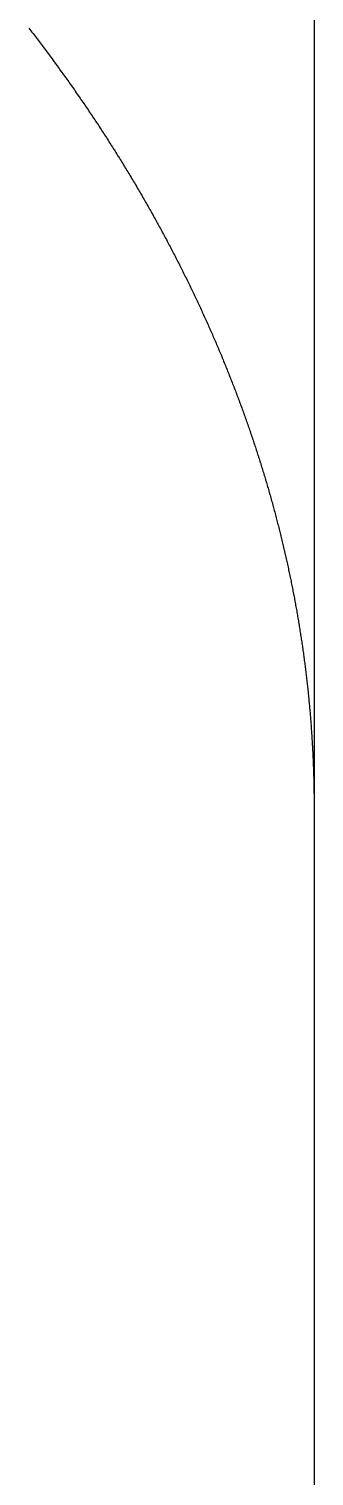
# Model space of a CAD drawing. Extents: x -14 to 315, y -179 to 16.
# Drawn here: x 70.55 to 73.75, y -146 to -129.76 of the extents above; entities that cross this region are included whole.
import ezdxf

# ---------------------------------------------------------------- set-up
doc = ezdxf.new("R2010")
doc.units = 0
doc.layers.add('BLACK', color=7, linetype='CONTINUOUS')

msp = doc.modelspace()

# ---------------------------------------------------------------- linework, layer by layer
at = {"layer": 'BLACK', "linetype": 'CONTINUOUS'}
for p, q in [((73.75, -125.5), (73.75, -166.5)), ((70.545975, -129.749982), (70.557545, -129.764906)), ((70.557545, -129.764906), (70.56909, -129.779832)), ((70.56909, -129.779832), (70.580619, -129.794769)), ((70.580619, -129.794769), (70.592124, -129.809707)), ((70.592124, -129.809707), (70.603612, -129.824656)), ((70.603612, -129.824656), (70.615076, -129.839607)), ((70.615076, -129.839607), (70.626523, -129.854569)), ((70.626523, -129.854569), (70.637946, -129.869532)), ((70.637946, -129.869532), (70.649352, -129.884505)), ((70.649352, -129.884505), (70.660733, -129.899481)), ((70.660733, -129.899481), (70.672098, -129.914467)), ((70.672098, -129.914467), (70.683439, -129.929454)), ((70.683439, -129.929454), (70.694763, -129.944452)), ((70.694763, -129.944452), (70.706062, -129.959451)), ((70.706062, -129.959451), (70.717345, -129.974461)), ((70.717345, -129.974461), (70.728603, -129.989472)), ((70.728603, -129.989472), (70.739845, -130.004494)), ((70.739845, -130.004494), (70.751062, -130.019516)), ((70.751062, -130.019516), (70.762262, -130.03455)), ((70.762262, -130.03455), (70.773438, -130.049584)), ((70.773438, -130.049584), (70.784597, -130.064629)), ((70.784597, -130.064629), (70.795732, -130.079675)), ((70.795732, -130.079675), (70.80685, -130.094731)), ((70.80685, -130.094731), (70.817943, -130.109789)), ((70.817943, -130.109789), (70.829019, -130.124857)), ((70.829019, -130.124857), (70.840071, -130.139925)), ((70.840071, -130.139925), (70.851106, -130.155004)), ((70.851106, -130.155004), (70.862117, -130.170084)), ((70.862117, -130.170084), (70.87311, -130.185174)), ((70.87311, -130.185174), (70.884079, -130.200265)), ((70.884079, -130.200265), (70.895031, -130.215366)), ((70.895031, -130.215366), (70.905959, -130.230468)), ((70.905959, -130.230468), (70.91687, -130.24558)), ((70.91687, -130.24558), (70.927756, -130.260693)), ((70.927756, -130.260693), (70.938625, -130.275816)), ((70.938625, -130.275816), (70.949469, -130.29094)), ((70.949469, -130.29094), (70.960297, -130.306073)), ((70.960297, -130.306073), (70.9711, -130.321207)), ((70.9711, -130.321207), (70.981886, -130.336352)), ((70.981886, -130.336352), (70.992647, -130.351497)), ((70.992647, -130.351497), (71.003391, -130.366652)), ((71.003391, -130.366652), (71.014111, -130.381807)), ((71.014111, -130.381807), (71.024813, -130.396972)), ((71.024813, -130.396972), (71.035491, -130.412137)), ((71.035491, -130.412137), (71.046152, -130.427313)), ((71.046152, -130.427313), (71.056789, -130.442489)), ((71.056789, -130.442489), (71.067408, -130.457675)), ((71.067408, -130.457675), (71.078002, -130.472861)), ((71.078002, -130.472861), (71.08858, -130.488057)), ((71.08858, -130.488057), (71.099133, -130.503252)), ((71.099133, -130.503252), (71.109668, -130.518459)), ((71.109668, -130.518459), (71.120179, -130.533664)), ((71.120179, -130.533664), (71.130673, -130.54888)), ((71.130673, -130.54888), (71.141142, -130.564096)), ((71.141142, -130.564096), (71.151594, -130.579322)), ((71.151594, -130.579322), (71.162021, -130.594547)), ((71.162021, -130.594547), (71.172431, -130.609783)), ((71.172431, -130.609783), (71.182817, -130.625018)), ((71.182817, -130.625018), (71.193185, -130.640263)), ((71.193185, -130.640263), (71.203528, -130.655507)), ((71.203528, -130.655507), (71.213855, -130.670762)), ((71.213855, -130.670762), (71.224156, -130.686016)), ((71.224156, -130.686016), (71.23444, -130.70128)), ((71.23444, -130.70128), (71.2447, -130.716543)), ((71.2447, -130.716543), (71.254942, -130.731816)), ((71.254942, -130.731816), (71.26516, -130.747089)), ((71.26516, -130.747089), (71.27536, -130.762372)), ((71.27536, -130.762372), (71.285536, -130.777653)), ((71.285536, -130.777653), (71.295694, -130.792945)), ((71.295694, -130.792945), (71.305828, -130.808236)), ((71.305828, -130.808236), (71.315944, -130.823536)), ((71.315944, -130.823536), (71.326035, -130.838836)), ((71.326035, -130.838836), (71.33611, -130.854146)), ((71.33611, -130.854146), (71.346159, -130.869454)), ((71.346159, -130.869454), (71.356191, -130.884773)), ((71.356191, -130.884773), (71.366198, -130.90009)), ((71.366198, -130.90009), (71.376188, -130.915417)), ((71.376188, -130.915417), (71.386154, -130.930743)), ((71.386154, -130.930743), (71.396101, -130.946079)), ((71.396101, -130.946079), (71.406024, -130.961414)), ((71.406024, -130.961414), (71.41593, -130.976758)), ((71.41593, -130.976758), (71.425811, -130.992101)), ((71.425811, -130.992101), (71.435674, -131.007454)), ((71.435674, -131.007454), (71.445513, -131.022805)), ((71.445513, -131.022805), (71.455334, -131.038167)), ((71.455334, -131.038167), (71.465131, -131.053526)), ((71.465131, -131.053526), (71.47491, -131.068896)), ((71.47491, -131.068896), (71.484664, -131.084264)), ((71.484664, -131.084264), (71.494401, -131.099641)), ((71.494401, -131.099641), (71.504113, -131.115017)), ((71.504113, -131.115017), (71.513808, -131.130403)), ((71.513808, -131.130403), (71.523478, -131.145787)), ((71.523478, -131.145787), (71.53313, -131.161181)), ((71.53313, -131.161181), (71.542758, -131.176573)), ((71.542758, -131.176573), (71.552368, -131.191974)), ((71.552368, -131.191974), (71.561953, -131.207374)), ((71.561953, -131.207374), (71.571521, -131.222784)), ((71.571521, -131.222784), (71.581064, -131.238191)), ((71.581064, -131.238191), (71.590589, -131.253608)), ((71.590589, -131.253608), (71.60009, -131.269024)), ((71.60009, -131.269024), (71.609573, -131.284449)), ((71.609573, -131.284449), (71.619031, -131.299871)), ((71.619031, -131.299871), (71.628472, -131.315304)), ((71.628472, -131.315304), (71.637888, -131.330734)), ((71.637888, -131.330734), (71.647286, -131.346174)), ((71.647286, -131.346174), (71.65666, -131.361612)), ((71.65666, -131.361612), (71.666016, -131.377059)), ((71.666016, -131.377059), (71.675347, -131.392504)), ((71.675347, -131.392504), (71.684661, -131.407958)), ((71.684661, -131.407958), (71.69395, -131.423411)), ((71.69395, -131.423411), (71.703221, -131.438872)), ((71.703221, -131.438872), (71.712468, -131.454332)), ((71.712468, -131.454332), (71.721697, -131.4698)), ((71.721697, -131.4698), (71.730901, -131.485267)), ((71.730901, -131.485267), (71.740087, -131.500742)), ((71.740087, -131.500742), (71.749249, -131.516216)), ((71.749249, -131.516216), (71.758393, -131.531699)), ((71.758393, -131.531699), (71.767513, -131.547179)), ((71.767513, -131.547179), (71.776614, -131.562669)), ((71.776614, -131.562669), (71.785691, -131.578156)), ((71.785691, -131.578156), (71.79475, -131.593652)), ((71.79475, -131.593652), (71.803785, -131.609146)), ((71.803785, -131.609146), (71.812802, -131.624649)), ((71.812802, -131.624649), (71.821794, -131.64015)), ((71.821794, -131.64015), (71.830768, -131.655659)), ((71.830768, -131.655659), (71.839718, -131.671166)), ((71.839718, -131.671166), (71.84865, -131.686682)), ((71.84865, -131.686682), (71.857557, -131.702196)), ((71.857557, -131.702196), (71.866446, -131.717719)), ((71.866446, -131.717719), (71.875311, -131.733239)), ((71.875311, -131.733239), (71.884158, -131.748767)), ((71.884158, -131.748767), (71.89298, -131.764294)), ((71.89298, -131.764294), (71.901785, -131.779829)), ((71.901785, -131.779829), (71.910564, -131.795362)), ((71.910564, -131.795362), (71.919326, -131.810903)), ((71.919326, -131.810903), (71.928064, -131.826442)), ((71.928064, -131.826442), (71.936783, -131.841989)), ((71.936783, -131.841989), (71.945478, -131.857534)), ((71.945478, -131.857534), (71.954155, -131.873088)), ((71.954155, -131.873088), (71.962807, -131.888638)), ((71.962807, -131.888638), (71.971442, -131.904198)), ((71.971442, -131.904198), (71.980052, -131.919755)), ((71.980052, -131.919755), (71.988644, -131.93532)), ((71.988644, -131.93532), (71.997211, -131.950883)), ((71.997211, -131.950883), (72.005761, -131.966454)), ((72.005761, -131.966454), (72.014286, -131.982022)), ((72.014286, -131.982022), (72.022792, -131.997599)), ((72.022792, -131.997599), (72.031275, -132.013173)), ((72.031275, -132.013173), (72.039739, -132.028756)), ((72.039739, -132.028756), (72.048179, -132.044336)), ((72.048179, -132.044336), (72.056601, -132.059924)), ((72.056601, -132.059924), (72.064999, -132.075509)), ((72.064999, -132.075509), (72.073378, -132.091103)), ((72.073378, -132.091103), (72.081733, -132.106693)), ((72.081733, -132.106693), (72.09007, -132.122293)), ((72.09007, -132.122293), (72.098382, -132.137889)), ((72.098382, -132.137889), (72.106677, -132.153493)), ((72.106677, -132.153493), (72.114947, -132.169095)), ((72.114947, -132.169095), (72.123199, -132.184704)), ((72.123199, -132.184704), (72.131426, -132.200311)), ((72.131426, -132.200311), (72.139635, -132.215926)), ((72.139635, -132.215926), (72.147821, -132.231538)), ((72.147821, -132.231538), (72.155987, -132.247158)), ((72.155987, -132.247158), (72.16413, -132.262775)), ((72.16413, -132.262775), (72.172254, -132.2784)), ((72.172254, -132.2784), (72.180354, -132.294022)), ((72.180354, -132.294022), (72.188436, -132.309652)), ((72.188436, -132.309652), (72.196494, -132.325279)), ((72.196494, -132.325279), (72.204533, -132.340914)), ((72.204533, -132.340914), (72.212548, -132.356546)), ((72.212548, -132.356546), (72.220545, -132.372186)), ((72.220545, -132.372186), (72.228517, -132.387823)), ((72.228517, -132.387823), (72.236472, -132.403467)), ((72.236472, -132.403467), (72.244402, -132.419109)), ((72.244402, -132.419109), (72.252313, -132.434758)), ((72.252313, -132.434758), (72.260201, -132.450404)), ((72.260201, -132.450404), (72.26807, -132.466059)), ((72.26807, -132.466059), (72.275916, -132.481709)), ((72.275916, -132.481709), (72.283742, -132.497368)), ((72.283742, -132.497368), (72.291545, -132.513023)), ((72.291545, -132.513023), (72.299329, -132.528686)), ((72.299329, -132.528686), (72.30709, -132.544346)), ((72.30709, -132.544346), (72.314831, -132.560014)), ((72.314831, -132.560014), (72.322549, -132.575678)), ((72.322549, -132.575678), (72.330249, -132.59135)), ((72.330249, -132.59135), (72.337924, -132.607018)), ((72.337924, -132.607018), (72.345581, -132.622695)), ((72.345581, -132.622695), (72.353214, -132.638368)), ((72.353214, -132.638368), (72.360828, -132.654048)), ((72.360828, -132.654048), (72.368418, -132.669725)), ((72.368418, -132.669725), (72.37599, -132.68541)), ((72.37599, -132.68541), (72.383538, -132.701091)), ((72.383538, -132.701091), (72.391068, -132.71678)), ((72.391068, -132.71678), (72.398573, -132.732465)), ((72.398573, -132.732465), (72.40606, -132.748158)), ((72.40606, -132.748158), (72.413524, -132.763847)), ((72.413524, -132.763847), (72.420968, -132.779544)), ((72.420968, -132.779544), (72.428389, -132.795237)), ((72.428389, -132.795237), (72.435791, -132.810938)), ((72.435791, -132.810938), (72.443169, -132.826635)), ((72.443169, -132.826635), (72.450529, -132.84234)), ((72.450529, -132.84234), (72.457865, -132.858041)), ((72.457865, -132.858041), (72.465182, -132.87375)), ((72.465182, -132.87375), (72.472476, -132.889454)), ((72.472476, -132.889454), (72.479751, -132.905166)), ((72.479751, -132.905166), (72.487002, -132.920875)), ((72.487002, -132.920875), (72.494234, -132.936591)), ((72.494234, -132.936591), (72.501443, -132.952303)), ((72.501443, -132.952303), (72.508633, -132.968022)), ((72.508633, -132.968022), (72.5158, -132.983738)), ((72.5158, -132.983738), (72.522947, -132.999461)), ((72.522947, -132.999461), (72.530071, -133.01518)), ((72.530071, -133.01518), (72.537177, -133.030907)), ((72.537177, -133.030907), (72.544259, -133.04663)), ((72.544259, -133.04663), (72.551322, -133.06236)), ((72.551322, -133.06236), (72.558361, -133.078086)), ((72.558361, -133.078086), (72.565382, -133.093819)), ((72.565382, -133.093819), (72.572379, -133.109548)), ((72.572379, -133.109548), (72.579357, -133.125285)), ((72.579357, -133.125285), (72.586312, -133.141018)), ((72.586312, -133.141018), (72.593248, -133.156758)), ((72.593248, -133.156758), (72.60016, -133.172494)), ((72.60016, -133.172494), (72.607054, -133.188237)), ((72.607054, -133.188237), (72.613924, -133.203976)), ((72.613924, -133.203976), (72.620775, -133.219722)), ((72.620775, -133.219722), (72.627603, -133.235465)), ((72.627603, -133.235465), (72.634412, -133.251214)), ((72.634412, -133.251214), (72.641197, -133.266959)), ((72.641197, -133.266959), (72.647964, -133.282712)), ((72.647964, -133.282712), (72.654708, -133.29846)), ((72.654708, -133.29846), (72.661432, -133.314216)), ((72.661432, -133.314216), (72.668133, -133.329967)), ((72.668133, -133.329967), (72.674815, -133.345725)), ((72.674815, -133.345725), (72.681474, -133.36148)), ((72.681474, -133.36148), (72.688114, -133.377241)), ((72.688114, -133.377241), (72.694731, -133.392998)), ((72.694731, -133.392998), (72.701328, -133.408762)), ((72.701328, -133.408762), (72.707903, -133.424522)), ((72.707903, -133.424522), (72.714458, -133.440289)), ((72.714458, -133.440289), (72.72099, -133.456051)), ((72.72099, -133.456051), (72.727504, -133.471821)), ((72.727504, -133.471821), (72.733994, -133.487586)), ((72.733994, -133.487586), (72.740465, -133.503358)), ((72.740465, -133.503358), (72.746912, -133.519126)), ((72.746912, -133.519126), (72.753341, -133.534901)), ((72.753341, -133.534901), (72.759747, -133.550672)), ((72.759747, -133.550672), (72.766134, -133.566449)), ((72.766134, -133.566449), (72.772497, -133.582222)), ((72.772497, -133.582222), (72.778842, -133.598002)), ((72.778842, -133.598002), (72.785163, -133.613777)), ((72.785163, -133.613777), (72.791466, -133.62956)), ((72.791466, -133.62956), (72.797745, -133.645338)), ((72.797745, -133.645338), (72.804005, -133.661123)), ((72.804005, -133.661123), (72.810242, -133.676903)), ((72.810242, -133.676903), (72.81646, -133.69269)), ((72.81646, -133.69269), (72.822655, -133.708473)), ((72.822655, -133.708473), (72.828831, -133.724262)), ((72.828831, -133.724262), (72.834984, -133.740047)), ((72.834984, -133.740047), (72.841118, -133.755839)), ((72.841118, -133.755839), (72.847229, -133.771626)), ((72.847229, -133.771626), (72.853321, -133.78742)), ((72.853321, -133.78742), (72.85939, -133.803209)), ((72.85939, -133.803209), (72.86544, -133.819005)), ((72.86544, -133.819005), (72.871466, -133.834797)), ((72.871466, -133.834797), (72.877474, -133.850595)), ((72.877474, -133.850595), (72.883459, -133.866389)), ((72.883459, -133.866389), (72.889425, -133.882189)), ((72.889425, -133.882189), (72.895368, -133.897985)), ((72.895368, -133.897985), (72.901291, -133.913787)), ((72.901291, -133.913787), (72.907192, -133.929585)), ((72.907192, -133.929585), (72.913074, -133.945389)), ((72.913074, -133.945389), (72.918933, -133.961189)), ((72.918933, -133.961189), (72.924772, -133.976995)), ((72.924772, -133.976995), (72.930589, -133.992796)), ((72.930589, -133.992796), (72.936387, -134.008605)), ((72.936387, -134.008605), (72.942162, -134.024408)), ((72.942162, -134.024408), (72.947918, -134.040218)), ((72.947918, -134.040218), (72.953651, -134.056023)), ((72.953651, -134.056023), (72.959365, -134.071835)), ((72.959365, -134.071835), (72.965056, -134.087642)), ((72.965056, -134.087642), (72.970728, -134.103456)), ((72.970728, -134.103456), (72.976377, -134.119264)), ((72.976377, -134.119264), (72.982007, -134.13508)), ((72.982007, -134.13508), (72.987614, -134.15089)), ((72.987614, -134.15089), (72.993203, -134.166707)), ((72.993203, -134.166707), (72.998768, -134.182519)), ((72.998768, -134.182519), (73.004314, -134.198338)), ((73.004314, -134.198338), (73.009838, -134.214151)), ((73.009838, -134.214151), (73.015342, -134.229971)), ((73.015342, -134.229971), (73.020824, -134.245787)), ((73.020824, -134.245787), (73.026287, -134.261608)), ((73.026287, -134.261608), (73.031727, -134.277425)), ((73.031727, -134.277425), (73.037148, -134.293248)), ((73.037148, -134.293248), (73.042546, -134.309067)), ((73.042546, -134.309067), (73.047925, -134.324891)), ((73.047925, -134.324891), (73.053281, -134.340711)), ((73.053281, -134.340711), (73.058619, -134.356537)), ((73.058619, -134.356537), (73.063933, -134.372359)), ((73.063933, -134.372359), (73.069229, -134.388186)), ((73.069229, -134.388186), (73.074501, -134.404009)), ((73.074501, -134.404009), (73.079755, -134.419837)), ((73.079755, -134.419837), (73.084986, -134.435661)), ((73.084986, -134.435661), (73.090198, -134.451491)), ((73.090198, -134.451491), (73.095388, -134.467317)), ((73.095388, -134.467317), (73.100558, -134.483148)), ((73.100558, -134.483148), (73.105706, -134.498974)), ((73.105706, -134.498974), (73.110834, -134.514807)), ((73.110834, -134.514807), (73.11594, -134.530635)), ((73.11594, -134.530635), (73.121027, -134.546469)), ((73.121027, -134.546469), (73.126092, -134.562297)), ((73.126092, -134.562297), (73.131137, -134.578132)), ((73.131137, -134.578132), (73.13616, -134.593962)), ((73.13616, -134.593962), (73.141164, -134.609799)), ((73.141164, -134.609799), (73.146145, -134.62563)), ((73.146145, -134.62563), (73.151107, -134.641467)), ((73.151107, -134.641467), (73.156046, -134.657299)), ((73.156046, -134.657299), (73.160967, -134.673137)), ((73.160967, -134.673137), (73.165865, -134.68897)), ((73.165865, -134.68897), (73.170743, -134.70481)), ((73.170743, -134.70481), (73.1756, -134.720644)), ((73.1756, -134.720644), (73.180437, -134.736484)), ((73.180437, -134.736484), (73.185252, -134.752319)), ((73.185252, -134.752319), (73.190047, -134.768161)), ((73.190047, -134.768161), (73.194821, -134.783997)), ((73.194821, -134.783997), (73.199575, -134.799839)), ((73.199575, -134.799839), (73.204307, -134.815676)), ((73.204307, -134.815676), (73.209019, -134.831519)), ((73.209019, -134.831519), (73.21371, -134.847357)), ((73.21371, -134.847357), (73.218381, -134.863201)), ((73.218381, -134.863201), (73.223029, -134.879039)), ((73.223029, -134.879039), (73.227659, -134.894884)), ((73.227659, -134.894884), (73.232266, -134.910723)), ((73.232266, -134.910723), (73.236855, -134.926569)), ((73.236855, -134.926569), (73.241421, -134.942409)), ((73.241421, -134.942409), (73.245967, -134.958255)), ((73.245967, -134.958255), (73.250492, -134.974096)), ((73.250492, -134.974096), (73.254997, -134.989943)), ((73.254997, -134.989943), (73.25948, -135.005785)), ((73.25948, -135.005785), (73.263944, -135.021633)), ((73.263944, -135.021633), (73.268386, -135.037475)), ((73.268386, -135.037475), (73.272808, -135.053323)), ((73.272808, -135.053323), (73.277208, -135.069166)), ((73.277208, -135.069166), (73.28159, -135.085015)), ((73.28159, -135.085015), (73.285949, -135.100859)), ((73.285949, -135.100859), (73.290288, -135.116708)), ((73.290288, -135.116708), (73.294606, -135.132553)), ((73.294606, -135.132553), (73.298904, -135.148403)), ((73.298904, -135.148403), (73.303181, -135.164247)), ((73.303181, -135.164247), (73.307438, -135.180098)), ((73.307438, -135.180098), (73.311673, -135.195943)), ((73.311673, -135.195943), (73.315889, -135.211794)), ((73.315889, -135.211794), (73.320082, -135.22764)), ((73.320082, -135.22764), (73.324257, -135.243492)), ((73.324257, -135.243492), (73.328409, -135.259338)), ((73.328409, -135.259338), (73.332543, -135.27519)), ((73.332543, -135.27519), (73.336654, -135.291037)), ((73.336654, -135.291037), (73.340746, -135.306889)), ((73.340746, -135.306889), (73.344816, -135.322737)), ((73.344816, -135.322737), (73.348867, -135.338589)), ((73.348867, -135.338589), (73.352895, -135.354437)), ((73.352895, -135.354437), (73.356905, -135.37029)), ((73.356905, -135.37029), (73.360892, -135.386138)), ((73.360892, -135.386138), (73.364861, -135.401991)), ((73.364861, -135.401991), (73.368807, -135.41784)), ((73.368807, -135.41784), (73.372734, -135.433694)), ((73.372734, -135.433694), (73.37664, -135.449542)), ((73.37664, -135.449542), (73.380526, -135.465396)), ((73.380526, -135.465396), (73.38439, -135.481245)), ((73.38439, -135.481245), (73.388235, -135.4971)), ((73.388235, -135.4971), (73.392058, -135.512949)), ((73.392058, -135.512949), (73.395862, -135.528803)), ((73.395862, -135.528803), (73.399644, -135.544653)), ((73.399644, -135.544653), (73.403406, -135.560508)), ((73.403406, -135.560508), (73.407147, -135.576357)), ((73.407147, -135.576357), (73.410869, -135.592212)), ((73.410869, -135.592212), (73.414568, -135.608062)), ((73.414568, -135.608062), (73.418249, -135.623917)), ((73.418249, -135.623917), (73.421908, -135.639767)), ((73.421908, -135.639767), (73.425547, -135.655622)), ((73.425547, -135.655622), (73.429165, -135.671473)), ((73.429165, -135.671473), (73.432763, -135.687328)), ((73.432763, -135.687328), (73.43634, -135.703178)), ((73.43634, -135.703178), (73.439897, -135.719034)), ((73.439897, -135.719034), (73.443433, -135.734884)), ((73.443433, -135.734884), (73.446949, -135.75074)), ((73.446949, -135.75074), (73.450444, -135.76659)), ((73.450444, -135.76659), (73.45392, -135.782446)), ((73.45392, -135.782446), (73.457373, -135.798296)), ((73.457373, -135.798296), (73.460808, -135.814152)), ((73.460808, -135.814152), (73.464221, -135.830002)), ((73.464221, -135.830002), (73.467614, -135.845858)), ((73.467614, -135.845858), (73.470986, -135.861709)), ((73.470986, -135.861709), (73.474339, -135.877564)), ((73.474339, -135.877564), (73.47767, -135.893415)), ((73.47767, -135.893415), (73.480981, -135.90927)), ((73.480981, -135.90927), (73.484271, -135.925121)), ((73.484271, -135.925121), (73.487542, -135.940976)), ((73.487542, -135.940976), (73.490791, -135.956827)), ((73.490791, -135.956827), (73.494021, -135.972682)), ((73.494021, -135.972682), (73.49723, -135.988533)), ((73.49723, -135.988533), (73.500419, -136.004388)), ((73.500419, -136.004388), (73.503586, -136.020238)), ((73.503586, -136.020238), (73.506734, -136.036093)), ((73.506734, -136.036093), (73.509861, -136.051944)), ((73.509861, -136.051944), (73.512969, -136.067799)), ((73.512969, -136.067799), (73.516054, -136.083649)), ((73.516054, -136.083649), (73.519121, -136.099504)), ((73.519121, -136.099504), (73.522166, -136.115354)), ((73.522166, -136.115354), (73.525192, -136.131208)), ((73.525192, -136.131208), (73.528196, -136.147058)), ((73.528196, -136.147058), (73.531181, -136.162913)), ((73.531181, -136.162913), (73.534145, -136.178762)), ((73.534145, -136.178762), (73.537089, -136.194617)), ((73.537089, -136.194617), (73.540012, -136.210466)), ((73.540012, -136.210466), (73.542915, -136.22632)), ((73.542915, -136.22632), (73.545797, -136.242169)), ((73.545797, -136.242169), (73.54866, -136.258023)), ((73.54866, -136.258023), (73.551502, -136.273872)), ((73.551502, -136.273872), (73.554324, -136.289726)), ((73.554324, -136.289726), (73.557124, -136.305575)), ((73.557124, -136.305575), (73.559906, -136.321428)), ((73.559906, -136.321428), (73.562666, -136.337276)), ((73.562666, -136.337276), (73.565406, -136.353129)), ((73.565406, -136.353129), (73.568126, -136.368978)), ((73.568126, -136.368978), (73.570826, -136.38483)), ((73.570826, -136.38483), (73.573504, -136.400678)), ((73.573504, -136.400678), (73.576164, -136.416531)), ((73.576164, -136.416531), (73.578802, -136.432378)), ((73.578802, -136.432378), (73.58142, -136.44823)), ((73.58142, -136.44823), (73.584018, -136.464077)), ((73.584018, -136.464077), (73.586596, -136.479929)), ((73.586596, -136.479929), (73.589153, -136.495776)), ((73.589153, -136.495776), (73.59169, -136.511627)), ((73.59169, -136.511627), (73.594207, -136.527474)), ((73.594207, -136.527474), (73.596703, -136.543325)), ((73.596703, -136.543325), (73.599179, -136.559171)), ((73.599179, -136.559171), (73.601635, -136.575022)), ((73.601635, -136.575022), (73.604071, -136.590867)), ((73.604071, -136.590867), (73.606486, -136.606718)), ((73.606486, -136.606718), (73.608881, -136.622563)), ((73.608881, -136.622563), (73.611256, -136.638413)), ((73.611256, -136.638413), (73.61361, -136.654257)), ((73.61361, -136.654257), (73.615945, -136.670107)), ((73.615945, -136.670107), (73.618258, -136.685951)), ((73.618258, -136.685951), (73.620553, -136.7018)), ((73.620553, -136.7018), (73.622826, -136.717644)), ((73.622826, -136.717644), (73.625079, -136.733493)), ((73.625079, -136.733493), (73.627312, -136.749336)), ((73.627312, -136.749336), (73.629525, -136.765184)), ((73.629525, -136.765184), (73.631717, -136.781027)), ((73.631717, -136.781027), (73.63389, -136.796875)), ((73.63389, -136.796875), (73.636041, -136.812717)), ((73.636041, -136.812717), (73.638174, -136.828564)), ((73.638174, -136.828564), (73.640285, -136.844407)), ((73.640285, -136.844407), (73.642377, -136.860253)), ((73.642377, -136.860253), (73.644447, -136.876095)), ((73.644447, -136.876095), (73.646499, -136.891941)), ((73.646499, -136.891941), (73.648529, -136.907782)), ((73.648529, -136.907782), (73.65054, -136.923627)), ((73.65054, -136.923627), (73.65253, -136.939468)), ((73.65253, -136.939468), (73.6545, -136.955313)), ((73.6545, -136.955313), (73.65645, -136.971153)), ((73.65645, -136.971153), (73.65838, -136.986997)), ((73.65838, -136.986997), (73.660289, -137.002837)), ((73.660289, -137.002837), (73.662179, -137.018681)), ((73.662179, -137.018681), (73.664048, -137.034519)), ((73.664048, -137.034519), (73.665897, -137.050363)), ((73.665897, -137.050363), (73.667726, -137.066201)), ((73.667726, -137.066201), (73.669534, -137.082044)), ((73.669534, -137.082044), (73.671323, -137.097882)), ((73.671323, -137.097882), (73.673091, -137.113724)), ((73.673091, -137.113724), (73.674839, -137.129561)), ((73.674839, -137.129561), (73.676567, -137.145402)), ((73.676567, -137.145402), (73.678275, -137.161239)), ((73.678275, -137.161239), (73.679963, -137.17708)), ((73.679963, -137.17708), (73.68163, -137.192916)), ((73.68163, -137.192916), (73.683277, -137.208756)), ((73.683277, -137.208756), (73.684904, -137.224592)), ((73.684904, -137.224592), (73.686512, -137.240431)), ((73.686512, -137.240431), (73.688098, -137.256266)), ((73.688098, -137.256266), (73.689665, -137.272105)), ((73.689665, -137.272105), (73.691212, -137.287939)), ((73.691212, -137.287939), (73.692738, -137.303778)), ((73.692738, -137.303778), (73.694244, -137.319611)), ((73.694244, -137.319611), (73.695731, -137.335449)), ((73.695731, -137.335449), (73.697197, -137.351282)), ((73.697197, -137.351282), (73.698643, -137.367119)), ((73.698643, -137.367119), (73.700068, -137.382951)), ((73.700068, -137.382951), (73.701474, -137.398788)), ((73.701474, -137.398788), (73.70286, -137.41462)), ((73.70286, -137.41462), (73.704225, -137.430455)), ((73.704225, -137.430455), (73.705571, -137.446286)), ((73.705571, -137.446286), (73.706896, -137.462121)), ((73.706896, -137.462121), (73.708201, -137.477952)), ((73.708201, -137.477952), (73.709486, -137.493786)), ((73.709486, -137.493786), (73.710751, -137.509616)), ((73.710751, -137.509616), (73.711996, -137.525449)), ((73.711996, -137.525449), (73.71322, -137.541278)), ((73.71322, -137.541278), (73.714425, -137.557111)), ((73.714425, -137.557111), (73.71561, -137.57294)), ((73.71561, -137.57294), (73.716774, -137.588772)), ((73.716774, -137.588772), (73.717919, -137.6046)), ((73.717919, -137.6046), (73.719043, -137.620431)), ((73.719043, -137.620431), (73.720147, -137.636258)), ((73.720147, -137.636258), (73.721231, -137.652089)), ((73.721231, -137.652089), (73.722295, -137.667915)), ((73.722295, -137.667915), (73.723339, -137.683746)), ((73.723339, -137.683746), (73.724363, -137.699571)), ((73.724363, -137.699571), (73.725367, -137.715401)), ((73.725367, -137.715401), (73.72635, -137.731226)), ((73.72635, -137.731226), (73.727314, -137.747054)), ((73.727314, -137.747054), (73.728258, -137.762878)), ((73.728258, -137.762878), (73.729181, -137.778706)), ((73.729181, -137.778706), (73.730085, -137.79453)), ((73.730085, -137.79453), (73.730968, -137.810357)), ((73.730968, -137.810357), (73.731831, -137.82618)), ((73.731831, -137.82618), (73.732675, -137.842006)), ((73.732675, -137.842006), (73.733498, -137.857829)), ((73.733498, -137.857829), (73.734301, -137.873654)), ((73.734301, -137.873654), (73.735084, -137.889476)), ((73.735084, -137.889476), (73.735847, -137.905301)), ((73.735847, -137.905301), (73.73659, -137.921121)), ((73.73659, -137.921121), (73.737313, -137.936946)), ((73.737313, -137.936946), (73.738016, -137.952765)), ((73.738016, -137.952765), (73.738699, -137.968589)), ((73.738699, -137.968589), (73.739362, -137.984408)), ((73.739362, -137.984408), (73.740005, -138.000231)), ((73.740005, -138.000231), (73.740627, -138.016049)), ((73.740627, -138.016049), (73.74123, -138.031871)), ((73.74123, -138.031871), (73.741813, -138.047689)), ((73.741813, -138.047689), (73.742375, -138.06351)), ((73.742375, -138.06351), (73.742918, -138.079327)), ((73.742918, -138.079327), (73.74344, -138.095148)), ((73.74344, -138.095148), (73.743943, -138.110964)), ((73.743943, -138.110964), (73.744425, -138.126784)), ((73.744425, -138.126784), (73.744888, -138.142599)), ((73.744888, -138.142599), (73.74533, -138.158418)), ((73.74533, -138.158418), (73.745753, -138.174233)), ((73.745753, -138.174233), (73.746155, -138.190051)), ((73.746155, -138.190051), (73.746537, -138.205865)), ((73.746537, -138.205865), (73.7469, -138.221683)), ((73.7469, -138.221683), (73.747242, -138.237496)), ((73.747242, -138.237496), (73.747564, -138.253313)), ((73.747564, -138.253313), (73.747867, -138.269125)), ((73.747867, -138.269125), (73.748149, -138.284941)), ((73.748149, -138.284941), (73.748411, -138.300753)), ((73.748411, -138.300753), (73.748653, -138.316568)), ((73.748653, -138.316568), (73.748875, -138.332379)), ((73.748875, -138.332379), (73.749078, -138.348194)), ((73.749078, -138.348194), (73.74926, -138.364004)), ((73.74926, -138.364004), (73.749422, -138.379817)), ((73.749422, -138.379817), (73.749564, -138.395627)), ((73.749564, -138.395627), (73.749686, -138.41144)), ((73.749686, -138.41144), (73.749788, -138.427249)), ((73.749788, -138.427249), (73.74987, -138.443061)), ((73.74987, -138.443061), (73.749932, -138.458869)), ((73.749932, -138.458869), (73.749974, -138.47468)), ((73.749974, -138.47468), (73.75, -138.5)), ((73.75, -138.5), (73.75, -153.5))]:
    msp.add_line(p, q, dxfattribs=at)

doc.saveas('drawing.dxf')
